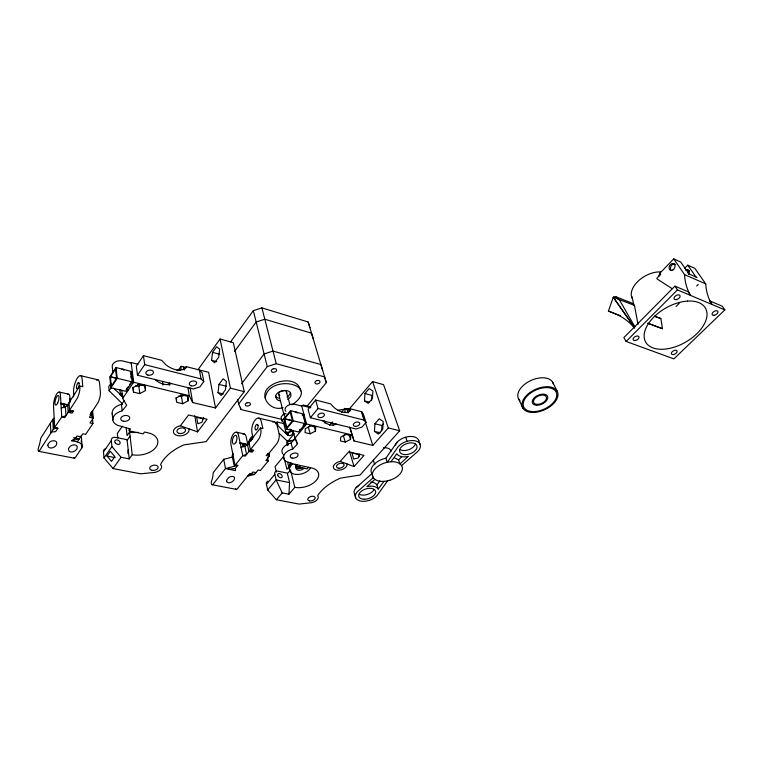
<?xml version="1.0" encoding="UTF-8"?>
<svg xmlns="http://www.w3.org/2000/svg" width="763" height="763" viewBox="0 0 763 763"><rect width="100%" height="100%" fill="white"/><g stroke="black" fill="none" stroke-linecap="round" stroke-linejoin="round"><path stroke-width="1.14" d="M186.468 367.718L181.05 366.326L181.012 368.357A12.618 7.706 33.1 0 1 180.268 370.246M274.823 474.3L276.12 479.898L282.186 492.888L288.929 494.214L289.587 482.626L287.279 473.117L278.152 471.21A4.845 3.081 40.5 0 0 274.823 474.3L266.44 484.371L267.689 489.97L276.378 499.736L299.144 504.085L309.816 502.893A6.962 3.996 -15.9 0 0 316.702 500.242A6.962 3.996 -15.9 0 0 317.618 495.731A41.612 23.605 -17.3 0 1 340.46 478.124L360.041 475.025L399.669 430.79L383.56 384.666L372.544 381.586L348.729 409.721M381.662 430.942L381.977 425.516L383.427 423.875M374.461 431.372L374.929 423.742L379.268 418.773L383.188 421.434L382.74 429.13L378.353 434.109L374.461 431.372L380.518 432.869M371.543 400.632L371.877 395.396L364.962 393.536L364.485 400.88L368.205 403.36L372.439 398.41L372.907 390.999L369.149 388.596L364.962 393.536M315.491 431.076L315.748 427.118L310.636 425.888L305.286 428.644L305.066 432.602L310.169 433.804L315.491 431.076L314.098 426.04M350.513 439.421L350.894 435.578L346.011 434.405L340.746 437.094L340.393 440.938L345.277 442.082L350.513 439.421L348.996 434.462M218.008 392.678L218.991 384.39L223.158 378.772L226.392 381.424L225.428 389.798L221.213 395.425L218.008 392.678L223.368 394.004M211.58 360.308L212.553 352.353L216.568 346.774L219.668 349.13L218.704 357.16L214.641 362.759L211.58 360.308L216.806 361.7M127.783 453.317L128.203 449.893M291.685 429.903L291.628 430.227A3.958 2.461 -15.1 0 1 287.403 432.974M265.238 398.076C268.137 373.393 322.73 383.608 292.076 404.867M285.228 432.697L285.705 433.222L285.963 432.383L283.626 423.036A3.214 2.022 -15 0 0 285.114 423.093M119.6 394.109L120.115 394.69L120.411 393.775L119.915 389.349M395.32 444.991L397.018 442.292A12.589 7.458 -19.5 0 1 404.981 437.409L408.176 436.655A12.589 7.458 -19.5 0 1 417.99 439.097L418.868 440.852M634.635 328.176A86.467 62.881 -73.2 0 0 614.368 313.488L608.407 311.046L613.28 297.236L615.522 296.607L633.242 303.645M658.727 276.387L659.842 273.202L673.739 258.915L680.71 262.024L688.979 273.946M203.711 417.361L201.88 422.32L197.817 423.761L196.692 417.351L203.053 418.811M359.831 453.813L358.267 457.924L353.698 459.03L351.886 453.022L358.915 454.643L359.526 456.636M187.927 387.718L189.3 395.682L192.686 402.559L215.528 407.986L208.604 372.277L186.315 366.679L183.501 369.216A15.451 9.366 33.2 0 1 165.79 364.685L161.775 360.355L143.463 355.634L136.319 366.211L137.483 375.243L193.316 388.977L199.916 386.889L203.788 381.586L202.128 372.754L199.391 370.045L201.031 378.887L203.788 381.586M397.018 442.292L385.849 458.248L383.484 458.811A15.537 9.032 -18.6 0 0 371.276 472.335L372.001 473.575L356.121 487.662A12.198 6.962 -17.7 0 0 354.318 493.451L355.3 495.025M52.752 419.44L40.763 438.162A19.275 5.951 -75.5 0 1 39.027 446.107A3.424 1.078 -75.6 0 0 38.15 450.094A3.424 1.078 -75.6 0 0 39.209 451.095L53.267 429.321L52.752 419.44L54.097 418.21M61.231 408.091L65.57 406.727A8.498 2.785 -74.9 0 0 67.688 404.762L79.772 386.002L82.728 386.688L82.127 378.963A10.386 3.462 -74.7 0 0 76.481 379.573A42.366 13.677 -74.1 0 1 76.023 380.499L75.985 380.613A10.386 3.462 -74.7 0 0 73.658 393.203L73.696 393.746A8.488 2.804 -74.9 0 1 73.696 395.463M53.267 429.321L61.746 417.037L60.439 394.853A8.584 2.747 -74.9 0 0 56.643 394.042A8.584 2.747 -74.9 0 0 53.534 405.744L54.593 428.091L57.883 428.186L55.661 431.629L51.493 432.058M69.013 402.711L69.5 410.265L73.448 411.123L72.113 413.174L68.174 412.316L67.688 404.762M115.528 368.796L116.567 378.324L111.369 386.24L110.377 376.684L115.528 368.796L116.491 369.034M233.383 453.766L232.095 455.74L234.298 466.298L225.495 468.558L212.848 484.534A3.109 1.402 -77.5 0 1 211.38 483.532A3.109 1.402 -77.5 0 1 212.009 479.879A17.501 7.754 -77.3 0 0 213.268 472.612L223.712 459.297L232.438 457.075L233.182 456.14M116.014 367.528L109.796 377.046L110.912 387.814L125.695 391.295L132.094 381.872L130.797 371.323L116.014 367.528L117.197 378.267L110.912 387.814M115.594 369.397L116.644 369.502M111.322 377.656C112.285 376.655 109.147 377.847 111.408 377.523M110.921 383.369L108.727 386.669L109.138 390.742L122.576 403.98M90.797 412.783L90.978 414.948L89.414 417.304L93.258 418.134L92.619 410.628A8.383 2.918 -75.1 0 1 91.951 411.429M109.138 390.742L111.341 387.442M80.792 436.779L76.977 435.997L75.594 438.038L71.627 440.756L77.254 441.891L82.785 433.804L85.647 434.395L92.924 423.541L92.457 418.019M91.674 411.925L91.942 415.158L93.258 418.134L90.053 422.931L92.924 423.541M81.269 440.28L81.832 447.891L75.022 457.991A3.357 1.154 -76 0 1 73.935 457.466M130.692 374.461L131.904 372.678L133.172 382.912M131.961 373.126L132.409 372.449L130.893 372.067M126.153 389.731L128.136 386.803M129.462 384.848L131.455 381.92M137.483 375.243L144.693 364.638L143.463 355.634M129.224 458.897L127.059 439.726L116.043 437.428A5.36 3.691 31.6 0 0 111.331 440.604L111.913 446.584L121.059 457.275L129.224 458.897L132.218 454.71A18.112 11.245 -9.2 0 0 155.814 447.414A18.112 11.245 -9.2 0 0 148.909 433.012L144.512 432.02L143.186 433.88L129.243 430.904L130.559 429.025L120.678 426.174A12.466 7.945 -8.3 0 1 112.838 418.906A12.466 7.945 -8.3 0 1 122.175 410.856L126.696 405.306L122.709 398.305L133.63 382.234L131.179 362.53L137.969 364.247M383.999 481.319L378.229 489.035L376.941 484.953L379.926 480.814M121.632 404.857L122.528 403.541M197.884 369.836L220.049 339.001L233.344 342.721L244.227 391.648L206.134 441.634L183.854 444.877A46.295 27.964 -11.9 0 0 160.526 464.581A7.802 4.721 -10 0 1 160.325 469.703A7.802 4.721 -10 0 1 152.781 472.612L140.554 473.823L113.058 468.577L104.016 457.943L103.463 451.954L111.322 440.604M122.366 426.202L117.34 433.441L117.826 438.105M104.016 457.943L111.913 446.584M106.982 456.036L110.311 451.257L114.87 456.589L111.512 461.357L106.982 456.036L115.156 457.647M138.122 432.316A17.759 11.292 -8.8 0 1 129.586 432.02L127.078 435.606L126.162 427.48M127.125 440.308L130.063 436.131M177.932 370.742L181.05 366.326M168.346 384.848L169.71 382.921M113.058 468.577L121.059 457.275M184.56 369.149L186.315 366.679M230.645 341.853L253.335 310.646L261.9 307.89L308.176 322.015L309.969 327.747M234.556 351.419L256.158 322.015L264.809 319.22L311.504 333.173L313.297 338.896M180.373 425.783L197.569 431.915L207.078 419.249L188.556 414.986L180.373 425.783L179.105 426.078A7.964 5.017 -10.8 0 0 173.544 432.65A7.964 5.017 -10.8 0 0 182.405 435.597A7.964 5.017 -10.8 0 0 189.1 429.407L188.976 428.844M215.528 407.986L230.407 388.167L220.049 339.001M241.556 383.799L264.103 353.975L273.02 351.085L320.851 364.523L322.635 370.227M281.967 419.402L240.984 409.54L238.657 403.999L267.25 366.621L276.263 363.703L324.552 376.912L326.326 382.606L306.955 406.383M390.875 461.815L396.884 453.718L397.227 454.357A12.637 7.449 -19.5 0 0 407.051 456.675L408.215 456.398L399.984 463.904L398.601 459.831L394.776 458.01M387.604 480.785L378.295 493.833A12.237 6.953 -17.7 0 1 369.33 500.337L366.269 501.081A12.237 6.953 -17.7 0 1 356.512 499.126L355.529 497.552A12.237 6.953 -17.7 0 1 359.411 489.922L373.288 477.676L372.325 474.596M241.041 447.299L244.98 446.078A7.668 3.615 -76.4 0 0 247.431 444.419L260.479 427.976L262.882 428.539L261.213 421.31A9.366 4.473 -76.1 0 0 254.155 421.395A38.369 17.787 -75.3 0 1 253.678 422.216A9.366 4.473 -76.1 0 0 252.2 433.842L252.315 434.357A7.659 3.624 -76.4 0 1 252.267 439.164M223.712 459.297L225.495 468.558L235.529 470.599L235.395 468.434L237.818 465.411L234.298 466.298L242.787 455.654L246.583 454.433L244.809 446.097A7.668 3.615 -76.4 0 1 242.624 443.98L242.529 443.646M284.599 418.744L290.112 411.829L292.429 420.766L286.859 427.69L284.599 418.744L305.334 423.694L298.524 431.963L286.459 429.121L283.922 419.03L290.579 410.685L302.673 413.804L305.334 423.694M248.862 442.616L250.388 449.674L253.593 450.37L252.152 452.173L248.948 451.477L247.431 444.419M275.624 423.827L277.083 422.006L283.264 423.475L283.626 423.036M286.278 413.908L284.027 413.355L281.061 417.056L282.014 420.88L285.438 424.171M282.014 420.88L284.99 417.18L284.027 413.355M285.438 419.621C286.135 418.61 283.807 419.879 285.534 419.497M112.38 414.385A12.389 7.945 -8.2 0 1 121.451 404.333L124.445 400.632M286.459 429.121L293.192 420.766L290.579 410.685M272.782 422.073A9.28 4.549 -76.3 0 1 276.979 425.039L279.163 433.956A7.868 3.882 -76.5 0 1 276.959 443.484L268.671 453.661L267.889 453.489L266.201 455.559L269.339 456.236L268.643 453.232M285.705 433.222L285.963 432.383A3.233 2.012 -15.1 0 0 290.76 430.074M255.939 472.64L252.811 472.001L251.332 473.804L247.536 476.217L254.46 474.443L258.075 470.027L260.421 470.504L268.242 460.957L267.46 457.552M268.671 453.661L269.339 456.236L265.896 460.451L268.242 460.957M347.718 412.516L350.656 409.044L348.872 411.534A13.887 7.725 40.1 0 1 334.394 407.833L330.589 403.865L315.644 400.012L308.071 409.292L310.398 417.762L356.035 428.987L361.977 427.089L366.021 422.425L363.341 414.128L361.376 411.801L364.046 420.108L366.021 422.425M288.509 445.02L287.651 441.586L294.108 433.727M303.14 425.401L304.551 423.694M310.398 417.762L318.047 408.482L315.644 400.012M288.929 494.214L294.814 487.328A16.09 9.48 -15.6 0 0 316.073 480.661A16.09 9.48 -15.6 0 0 312.248 468.091L291.905 463.694L289.148 462.435A11.025 6.667 -15.3 0 1 283.54 456.169A11.025 6.667 -15.3 0 1 292.668 449.045L297.332 444.142L294.957 438.096L306.583 423.999L301.585 405.496L310.646 407.785M294.117 439.688A10.825 6.705 -15.2 0 1 290.388 441.119L287.546 441.176L286.583 442.34L287.403 445.611M283.731 456.217L275.061 466.679L276.34 472.144M289.578 466.098L286.917 469.293L283.998 457.304M267.689 489.97L276.12 479.898L289.587 482.626M287.413 473.661L290.531 469.951M329.549 425.334L332.41 421.92M308.634 467.28L307.231 468.921L295.758 466.47L297.16 464.81M341.49 412.325L344.771 408.434L349.216 409.578L349.807 411.476M347.928 412.821L350.141 410.217M276.378 499.736L282.186 492.888M340.212 461.396L354.07 466.575L363.999 455.368L348.739 451.858L340.212 461.396L339.077 461.672A7.115 4.206 -17 0 0 333.431 467.767A7.115 4.206 -17 0 0 341.433 469.75A7.115 4.206 -17 0 0 347.165 464.476L347.136 463.99M349.664 427.042L354.032 440.947L372.821 445.411L388.31 427.929L372.544 381.586M282.491 453.394A10.968 6.686 -15.3 0 1 291.123 442.931L295.758 438.038M684.535 268.385L687.721 265.152L694.769 268.29L705.737 283.884A53.944 42.623 -56.5 0 0 711.946 304.447L710.01 301.671M673.739 258.915L684.564 274.632A54.879 42.461 -57.6 0 0 690.61 295.453L688.064 291.704L674.921 286.125L623.876 337.627L626.137 341.452L673.891 358.896L724.85 309.892L722.246 306.201L709.371 300.736M626.137 341.452L677.449 289.892L724.85 309.892M676.028 306.516L679.204 303.35M696.638 286.011L698.269 284.389M374.91 479.355L366.946 486.66L368.1 486.384A12.237 6.953 -17.7 0 1 377.876 488.444L378.229 489.035M398.601 459.831L401.481 457.085M401.557 465.63L415.911 453.06A12.637 7.449 -19.5 0 0 420.337 444.905L419.469 443.16A12.637 7.449 -19.5 0 0 409.626 440.728L406.421 441.491A12.637 7.449 -19.5 0 0 396.922 448.501L387.203 462.34L385.849 458.248M356.121 487.662L358.896 485.382M135.766 385.792L138.876 386.536L140.917 384.962M139.782 393.613L145.514 390.561L145.037 386.002L138.78 384.495L133.01 387.575L133.544 392.144L139.782 393.613L138.876 386.536M178.523 396.045L181.48 396.75L183.473 395.215M182.634 403.722L188.261 400.747L187.984 396.34L182.033 394.91L176.367 397.914L176.692 402.32L182.634 403.722L181.48 396.75M345.248 434.567L343.321 435.549L345.277 442.082M252.791 450.199L248.948 451.477L253.593 450.37M72.456 410.904L68.174 412.316L73.448 411.123M71.627 440.756L79.419 438.83L73.687 437.647M288.967 440.995L290.283 440.709A45.561 27.239 -14.9 0 1 290.684 440.709M337.914 410.189L349.311 408.567L362.005 411.839L364.533 419.669M176.902 370.436L179.238 370.131M228.719 469.216L235.395 468.434M279.268 433.518L287.746 441.586M283.13 407.623C270.188 412.182 257.398 394.976 270.007 386.297C278.409 379.354 298.276 377.237 300.651 390.942M286.764 434.176L285.963 432.383L288.471 435.206L287.47 432.44L285.963 432.383L286.22 433.718C289.425 438.162 295.386 433.994 291.161 429.874M295.329 412.03L296.864 412.239L297.084 413.079M632.069 296.75L633.91 305.305L634.454 305.4L638.002 324.313M121.87 369.158L123.72 369.426L123.825 370.332M38.646 451.334L74.431 458.22M212.162 484.724L236.32 489.369M236.644 465.697L235.033 465.363L230.941 444.495A7.764 3.586 -76.4 0 1 233.478 433.842A7.764 3.586 -76.4 0 1 238.428 434.92L242.787 455.654L245.2 456.169L258.628 439.354A7.954 3.805 -76.3 0 0 260.879 429.731L260.479 427.976M254.46 474.443L249.759 473.48L237.007 489.188A3.062 1.431 -77.7 0 1 235.662 488.73M54.936 427.576L57.883 428.186M235.414 464.905L237.818 465.411M91.942 415.158L90.015 414.729L97.731 403.122A8.727 3.052 -75 0 0 100.449 392.621L99.562 383.093A10.281 3.577 -74.8 0 0 96.453 380.174M60.926 403.207L68.336 404.838M240.059 442.74L247.841 444.457L246.163 436.655A7.725 3.615 -76.5 0 0 242.863 434.118M60.945 403.617L68.279 405.277M240.145 443.122L247.927 444.877M60.992 403.98L63.92 404.619A8.498 2.785 -74.9 0 0 65.389 406.755L65.98 415.692L61.746 417.037L64.702 417.666L77.13 398.486A8.822 2.947 -74.8 0 0 79.915 387.871L79.772 386.002M240.24 443.456L242.624 443.98L243.235 446.86M59.256 392.048L68.67 394.185M236.568 432.211L244.274 433.956M80.563 375.663L97.912 379.793M258.848 418.105L274.556 421.844M110.377 376.684L116.853 378.248M117.197 378.267L132.094 381.872M133.63 382.234L189.3 395.682M306.583 423.999L352.105 434.986M111.255 377.056L116.768 378.381M285.295 419.049L293.059 420.928M137.798 384.647L140.974 385.41M180.516 394.929L183.549 395.654M302.262 414.681L303.502 414.986L306.097 424.59M218.991 384.39L226.468 386.278M374.929 423.742L381.977 425.516M131.255 363.121L122.729 360.975A7.382 4.95 -7.2 0 0 115.385 361.9A7.382 4.95 -7.2 0 0 112.256 366.631L112.943 373.002M301.728 406.05L294.766 404.295A6.514 4.149 -15.3 0 0 287.022 406.059A6.514 4.149 -15.3 0 0 285.82 411.352M230.407 388.167L244.227 391.648M388.31 427.929L399.669 430.79M144.693 364.638L201.031 378.887M318.047 408.482L364.046 420.108M302.959 404.972L310.903 406.975M364.485 400.88L369.435 402.196M212.553 352.353L219.839 354.328M634.454 305.4L613.28 297.236L634.282 327.298M654.339 316.235L660.844 318.553L662.484 328.71L648.073 323.426M660.844 318.553L654.74 316.264M662.484 328.71L647.797 323.14M608.407 311.046L620.577 315.872M684.564 274.632L705.737 283.884M688.741 273.841L696.962 277.455M113.544 388.224L123.034 396.855L122.175 393.861L120.411 393.775L120.115 394.69M634.406 305.648L633.91 305.305M672.203 288.652L657.286 279.086L656.809 278.352L660.653 274.413L659.842 273.202M615.522 296.607L619.613 300.183L634.902 326.898M286.22 433.718L278.018 425.83L277.083 422.006M289.921 429.016L291.886 431.038M275.433 395.93L276.349 397.008A8.097 5.246 -15 0 0 279.372 398.315M123.034 396.855L120.411 393.775A3.653 2.394 -7.8 0 0 122.633 393.784M287.899 434.92L285.963 432.383L287.327 434.576M122.433 396.541L120.411 393.775L120.668 395.234M90.978 414.948L93.258 418.134M613.28 297.236L634.549 327.661M687.721 265.152L696.028 277.045M289.911 404.648L286.22 391.419A4.235 2.747 -15 0 0 282.72 390.542L280.689 391.19A3.977 2.575 -15 0 0 278.676 393.803L279.22 395.072A4.235 2.747 -15 0 0 279.868 395.539M674.921 286.125L677.449 289.892M121.832 396.169L120.411 393.775L121.241 395.73M376.941 484.953L376.598 484.362A12.198 6.962 -17.7 0 0 370.837 482.082M267.889 453.489L269.339 456.236M552.679 382.263L557.133 391.133M518.773 399.307L522.941 408.272M418.677 440.47L420.146 444.524M287.47 432.44L288.471 435.206M405.687 437.237L407.127 441.319M365.248 421.91L372.821 445.411M373.317 460.118L374.738 464.6M346.993 409.006L348.176 412.812M349.864 427.356L354.032 440.947M349.349 450.866L354.07 466.575M308.176 322.015L326.326 382.606M354.537 493.795L355.739 497.896M324.38 420.938L325.038 423.217M310.217 425.744L308.366 427.175L310.169 433.804M299.649 429.369L300.25 431.667M296.282 440.07L297.065 443.122M261.9 307.89L276.263 363.703M292.992 430.456L294.957 438.096M278.819 394.481L284.055 415.215M291.123 442.931L292.668 449.045M295.186 464.181L295.758 466.47M253.335 310.646L267.25 366.621M290.798 471.038L294.814 487.328M240.488 407.223L240.984 409.54M237.665 399.364L238.657 403.999M286.621 392.01L286.764 392.687A3.977 2.575 -15 0 1 286.621 393.403M190.111 387.795L192.686 402.559M194.746 415.711L197.569 431.915M183.759 367.022L184.284 370.055M187.364 395.463L188.261 400.747M175.948 397.666L176.501 401.157M344.771 408.434L345.067 410.36A11.34 6.362 40.1 0 1 344.781 412.173M162.5 381.614L163.015 385.048M144.789 385.191L145.514 390.561M63.882 404.304L64.102 407.7M132.962 387.413L133.544 392.144M130.845 376.102L131.122 378.334M127.297 387.718L127.679 390.98M126.839 388.386L127.23 391.648M129.596 432.02L132.218 454.71M128.985 428.644L129.243 430.904M121.784 390.16L122.709 398.305M121.451 404.333L122.175 410.856M112.18 413.403L112.848 419.946M81.355 436.245L82.07 446.021M70.244 402.187L69.9 396.979A8.546 2.794 -75 0 0 67.535 394.461M53.41 419.278L53.915 429.149M50.396 423.112L50.863 433.022M103.463 451.954A5.322 3.72 31.3 0 1 105.733 448.692M171.255 383.303A12.504 7.783 32.9 0 1 154.794 379.259M169.615 383.093A12.466 7.821 32.8 0 1 169.615 385.248M73.61 396.417A8.488 2.804 -74.9 0 1 73.544 396.913M69.834 398.563A5.684 1.869 -75 0 1 69.824 400.852M81.212 435.635A8.946 5.56 -6.5 0 1 81.307 437.485M77.254 441.891A9.022 5.56 -6.7 0 1 81.832 447.891M248.929 443.599A4.483 2.127 -76.6 0 1 252.467 439.135M248.29 443.961A7.678 3.653 -76.6 0 1 252.992 436.131M248.614 443.627A5.122 2.432 -76.6 0 1 252.915 438.735M249.005 443.894A6.209 2.957 -76.6 0 1 249.148 443.131M249.339 442.378A6.209 2.957 -76.6 0 1 250.483 439.669M250.846 439.116A6.209 2.957 -76.6 0 1 252.82 437.552M251.227 440.823A4.473 2.127 -76.6 0 1 251.494 440.432M283.693 454.729A10.968 6.686 -15.3 0 1 283.016 454.099M266.44 484.371A4.807 3.109 40.6 0 1 268.147 481.186M336.092 423.856A11.245 6.428 40.2 0 1 322.606 420.537M332.973 423.265A11.207 6.466 40.2 0 1 333.297 425.296M286.926 433.002A3.958 2.461 -15.1 0 1 286.468 432.983M285.057 423.627A3.92 2.47 -15.1 0 1 283.674 423.579M373.908 489.751A8.765 5.007 -17.7 0 1 359.507 494.395M415.549 443.37A9.051 5.36 -19.5 0 1 409.359 449.455A9.051 5.36 -19.5 0 1 400.136 449.674M383.36 447.776A9.948 5.885 -18.5 0 1 391.142 451.124M632.384 298.686A21.784 13.124 -30.3 0 1 638.211 281.07A21.784 13.124 -30.3 0 1 660.682 271.933M675.093 264.294A3.662 2.728 -61.7 0 1 675.646 264.704M671.373 270.569A3.662 2.728 -61.7 0 1 670.973 266.258A3.662 2.728 -61.7 0 1 674.778 264.16M687.74 272.887A3.615 2.737 -61.1 0 1 689.38 271.542M689.008 270.493A3.615 2.737 -61.2 0 1 689.275 270.722M686.233 270.503A3.615 2.737 -61.2 0 1 688.722 270.312M685.67 269.902A3.624 2.737 -61.2 0 1 688.569 270.588A3.624 2.737 -61.2 0 1 688.617 274.165M290.283 393.174A7.563 4.902 -15 0 1 287.031 396.894M287.68 399.373A7.582 4.902 -15 0 0 290.932 395.654L290.665 393.04L289.768 391.963A8.116 5.246 -15 0 0 284.818 390.456L278.991 392.058A7.592 4.902 -15 0 0 275.739 395.806L275.634 397.17L276.969 399.497A8.116 5.246 -15 0 0 280.002 400.804M520.061 400.833A18.999 11.216 -24.5 0 1 529.894 380.985A18.999 11.216 -24.5 0 1 553.385 384.094M289.644 466.164A9.995 5.98 -15.5 0 1 290.484 463.007M290.131 470.456A11.073 6.609 -15.5 0 1 291.399 462.998M289.787 466.927A11.035 6.619 -15.5 0 1 288.156 462.321M300.25 466.527A4.425 2.651 -15.5 0 1 296.683 466.594M302.644 467.395A4.425 2.642 -15.5 0 1 295.682 467.242M310.57 467.709A11.092 6.609 -15.5 0 1 294.537 474.185A11.092 6.609 -15.5 0 1 292.744 463.875M304.094 468.101A4.435 2.642 -15.5 0 1 297.99 470.17A4.435 2.642 -15.5 0 1 296.74 466.527M47.811 445.23C47.811 449.455 53.963 448.31 55.699 445.811A8.755 5.389 -5.7 0 0 56.586 444.457C58.236 439.66 50.749 439.879 48.956 442.95A8.698 5.351 -6 0 0 48.069 444.304L47.811 445.23M226.563 480.785C226.716 484.314 231.79 482.597 233.259 480.814A7.649 4.559 -12.9 0 0 234.212 479.622C236.406 475.359 229.51 475.807 227.975 478.391A7.611 4.53 -13.1 0 0 227.012 479.584L226.563 480.785M68.432 449.273C68.365 453.46 74.459 452.278 76.166 449.836A8.612 5.303 -6.5 0 0 77.063 448.51C78.78 443.77 71.36 444.018 69.595 447.032A8.565 5.265 -6.9 0 0 68.699 448.367L68.432 449.273M302.854 414.509L302.377 415.101L303.617 415.406L304.103 414.814L302.854 414.509M273.297 368.815L272.658 369.082A2.594 1.726 -14.7 0 0 271.323 370.808L271.676 371.657A2.766 1.831 -14.7 0 0 273.965 372.277L275.281 371.867A2.594 1.726 -14.7 0 0 276.616 370.15L276.263 369.292A2.766 1.831 -14.7 0 0 273.984 368.672L273.297 368.815M247.136 402.778L246.516 403.036A2.537 1.64 -13.5 0 0 245.247 404.676L245.61 405.487A2.709 1.745 -13.5 0 0 247.88 406.04L249.167 405.639A2.537 1.64 -13.5 0 0 250.445 403.999L250.073 403.188A2.709 1.745 -13.5 0 0 247.813 402.635L247.136 402.778M316.903 380.603L316.283 380.851A2.518 1.64 -16.6 0 0 314.938 382.521L315.243 383.341A2.68 1.745 -16.6 0 0 317.398 383.923L318.686 383.531A2.518 1.64 -16.6 0 0 320.031 381.862L319.735 381.042A2.68 1.745 -16.6 0 0 317.57 380.451L316.903 380.603M389.931 480.223C384.275 481.892 375.644 482.741 372.563 476.436A15.584 9.022 -18.6 0 1 384.829 462.912C390.503 461.224 399.335 460.385 402.225 466.88A15.584 9.022 -18.6 0 1 389.931 480.223M687.558 301.089L683.743 301.519A34.373 19.724 -29.6 0 0 644.373 333.288A34.373 19.724 -29.6 0 0 676.218 346.497A34.373 19.724 -29.6 0 0 706.614 310.999L705.737 308.653A34.373 19.724 -29.6 0 0 687.558 301.089M258.008 425.363L257.932 425.105A2.899 1.383 -76.1 0 0 255.347 426.431A2.899 1.383 -76.1 0 0 256.349 429.96A2.899 1.383 -76.1 0 0 258.008 425.363M79.199 383.531L79.161 383.245A3.319 1.106 -74.7 0 0 76.891 384.914A3.319 1.106 -74.7 0 0 77.349 388.787A3.319 1.106 -74.7 0 0 79.199 383.531M191.227 385.82A3.729 2.461 -10.9 0 0 196.644 382.959A3.729 2.461 -10.9 0 0 190.998 381.548A3.729 2.461 -10.9 0 0 191.227 385.82M147.965 375.119A3.844 2.566 -8.7 0 0 153.477 372.172A3.844 2.566 -8.7 0 0 147.545 370.684A3.844 2.566 -8.7 0 0 147.965 375.119M179.171 433.413A4.387 2.756 -10.8 0 0 185.59 430.179A4.387 2.756 -10.8 0 0 179.009 428.596A4.387 2.756 -10.8 0 0 179.171 433.413M115.289 442.855A2.909 2.003 31.7 0 0 119.925 443.723A2.909 2.003 31.7 0 0 117.168 439.936A2.909 2.003 31.7 0 0 115.289 442.855M123.282 421.214A4.568 2.909 -8.3 0 0 129.767 417.781A4.568 2.909 -8.3 0 0 122.671 416.207A4.568 2.909 -8.3 0 0 123.282 421.214M151.999 470.342A4.292 2.594 -10 0 0 158.141 467.156A4.292 2.594 -10 0 0 151.56 465.859A4.292 2.594 -10 0 0 151.999 470.342M57.645 403.15A5.007 1.602 -74.9 0 0 58.303 395.501A5.007 1.602 -74.9 0 0 54.993 402.32A5.007 1.602 -74.9 0 0 57.645 403.15M235.862 442.416A4.521 2.089 -76.4 0 0 235.777 435.339A4.521 2.089 -76.4 0 0 232.381 441.424A4.521 2.089 -76.4 0 0 235.862 442.416M355.453 426.374A3.319 2.051 -17.9 0 0 359.678 423.169A3.319 2.051 -17.9 0 0 354.404 422.988A3.319 2.051 -17.9 0 0 355.453 426.374M319.335 417.523A3.405 2.136 -16.5 0 0 324.447 414.891A3.405 2.136 -16.5 0 0 319.611 413.68A3.405 2.136 -16.5 0 0 319.335 417.523M338.934 468.215A3.92 2.318 -17 0 0 344.008 464.61A3.92 2.318 -17 0 0 337.828 464.362A3.92 2.318 -17 0 0 338.934 468.215M309.473 500.89A3.834 2.194 -15.9 0 0 315.205 498.02A3.834 2.194 -15.9 0 0 309.749 496.942A3.834 2.194 -15.9 0 0 309.473 500.89M292.095 458.067A4.044 2.442 -15.3 0 0 298.123 454.996A4.044 2.442 -15.3 0 0 292.305 453.699A4.044 2.442 -15.3 0 0 292.095 458.067M277.961 475.797A2.623 1.669 40.6 0 0 281.89 477.38A2.623 1.669 40.6 0 0 279.954 473.709A2.623 1.669 40.6 0 0 277.961 475.797M405.115 454.624A9.08 5.351 -19.5 0 0 416.96 445.993A9.08 5.351 -19.5 0 0 402.864 445.602A9.08 5.351 -19.5 0 0 405.115 454.624M364.285 499.231A8.794 4.998 -17.7 0 0 375.549 491.086A8.794 4.998 -17.7 0 0 361.662 490.971A8.794 4.998 -17.7 0 0 364.285 499.231M672.966 269.911A3.662 2.728 -61.7 0 0 674.072 263.893A3.662 2.728 -61.7 0 0 669.18 267.05A3.662 2.728 -61.7 0 0 672.966 269.911M714.063 315.3A3.262 1.841 -30.7 0 0 717.926 311.581A3.262 1.841 -30.7 0 0 713.071 312.22A3.262 1.841 -30.7 0 0 714.063 315.3M673.376 354.557A3.147 1.764 -28.8 0 0 677.039 351.028A3.147 1.764 -28.8 0 0 672.26 351.695A3.147 1.764 -28.8 0 0 673.376 354.557M635.245 340.508A3.224 1.879 -28.4 0 0 638.927 336.836A3.224 1.879 -28.4 0 0 633.958 337.504A3.224 1.879 -28.4 0 0 635.245 340.508M676.161 299.621A3.348 1.965 -30.5 0 0 680.052 295.748A3.348 1.965 -30.5 0 0 674.997 296.378A3.348 1.965 -30.5 0 0 676.161 299.621M531.725 412.44A19.151 11.178 -24.4 0 0 557.982 393.946A19.151 11.178 -24.4 0 0 530.18 392.354A19.151 11.178 -24.4 0 0 531.725 412.44M532.307 411.581A17.845 10.415 -24.4 0 0 556.761 394.337A17.845 10.415 -24.4 0 0 530.838 392.869A17.845 10.415 -24.4 0 0 532.307 411.581M536.484 405.248A8.269 4.826 -24.4 0 0 547.767 397.227A8.269 4.826 -24.4 0 0 535.712 396.607A8.269 4.826 -24.4 0 0 536.484 405.248M537.047 404.38A6.962 4.063 -24.4 0 0 546.537 397.618A6.962 4.063 -24.4 0 0 536.389 397.113A6.962 4.063 -24.4 0 0 537.047 404.38"/></g></svg>
